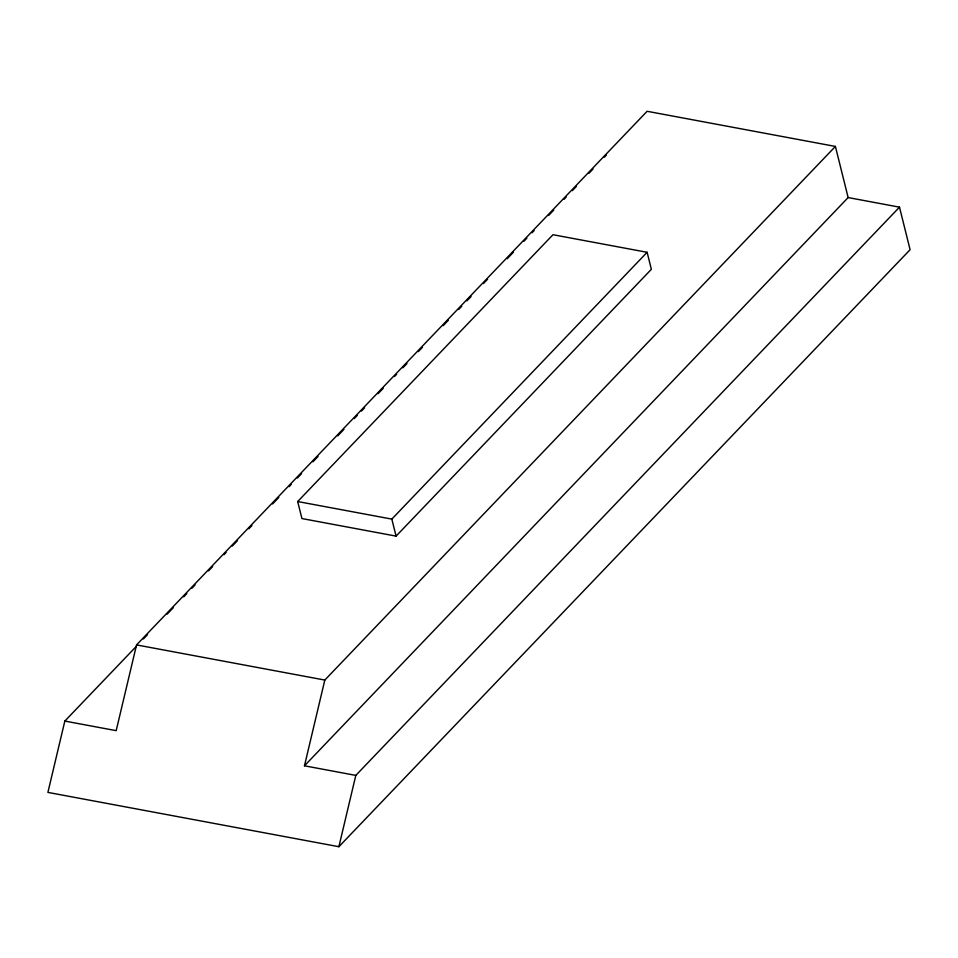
<?xml version="1.0" encoding="UTF-8"?>
<svg xmlns="http://www.w3.org/2000/svg" width="958" height="958" viewBox="0 0 958 958"><rect width="100%" height="100%" fill="white"/><g stroke="black" fill="none" stroke-linecap="round" stroke-linejoin="round"><path stroke-width="1.44" d="M136.156 646.53L64.833 721.075L47.9 792.398L338.881 846.716L910.1 249.691L899.49 207.156L848.141 197.564L304.464 765.801L355.813 775.393L899.49 207.156M848.141 197.564L835.4 146.43L647.117 111.284L136.551 644.914L116.181 730.655L64.833 721.075M304.464 765.801L324.822 680.06L835.4 146.43M338.881 846.716L355.813 775.393M143.389 638.974L147.532 634.651M167.171 614.126L173.362 607.635M183.708 596.834L186.81 593.601M191.971 588.2L195.073 584.955M208.509 570.908L212.64 566.585M224.016 554.706L226.076 552.55M232.279 546.06L237.452 540.659M248.817 528.78L251.918 525.535M272.599 503.932L278.802 497.453M289.136 486.652L291.196 484.485M297.399 478.006L301.531 473.683M312.907 461.804L318.068 456.403M337.707 435.878L343.91 429.388M354.244 418.586L357.346 415.353M361.489 411.03L364.591 407.785M378.027 393.738L383.188 388.337M394.564 376.458L396.624 374.291M402.827 367.812L406.958 363.489M418.335 351.61L422.466 347.287M443.135 325.684L448.308 320.283M458.642 309.482L461.744 306.237M466.917 300.836L471.049 296.513M483.455 283.556L487.586 279.233M507.225 258.708L513.428 252.217M523.763 241.416L526.864 238.183M532.025 232.782L534.097 230.615M548.575 215.49L553.736 210.089M564.07 199.288L566.142 197.132M572.345 190.642L576.476 186.319M588.883 173.362L593.014 169.039M604.378 157.16L606.45 154.992M297.687 501.537L552.97 234.722L647.117 252.289L651.356 269.306L396.073 536.121L301.926 518.553L297.687 501.537L391.822 519.104L647.117 252.289M136.551 644.914L324.822 680.06M391.822 519.104L396.073 536.121"/></g></svg>
